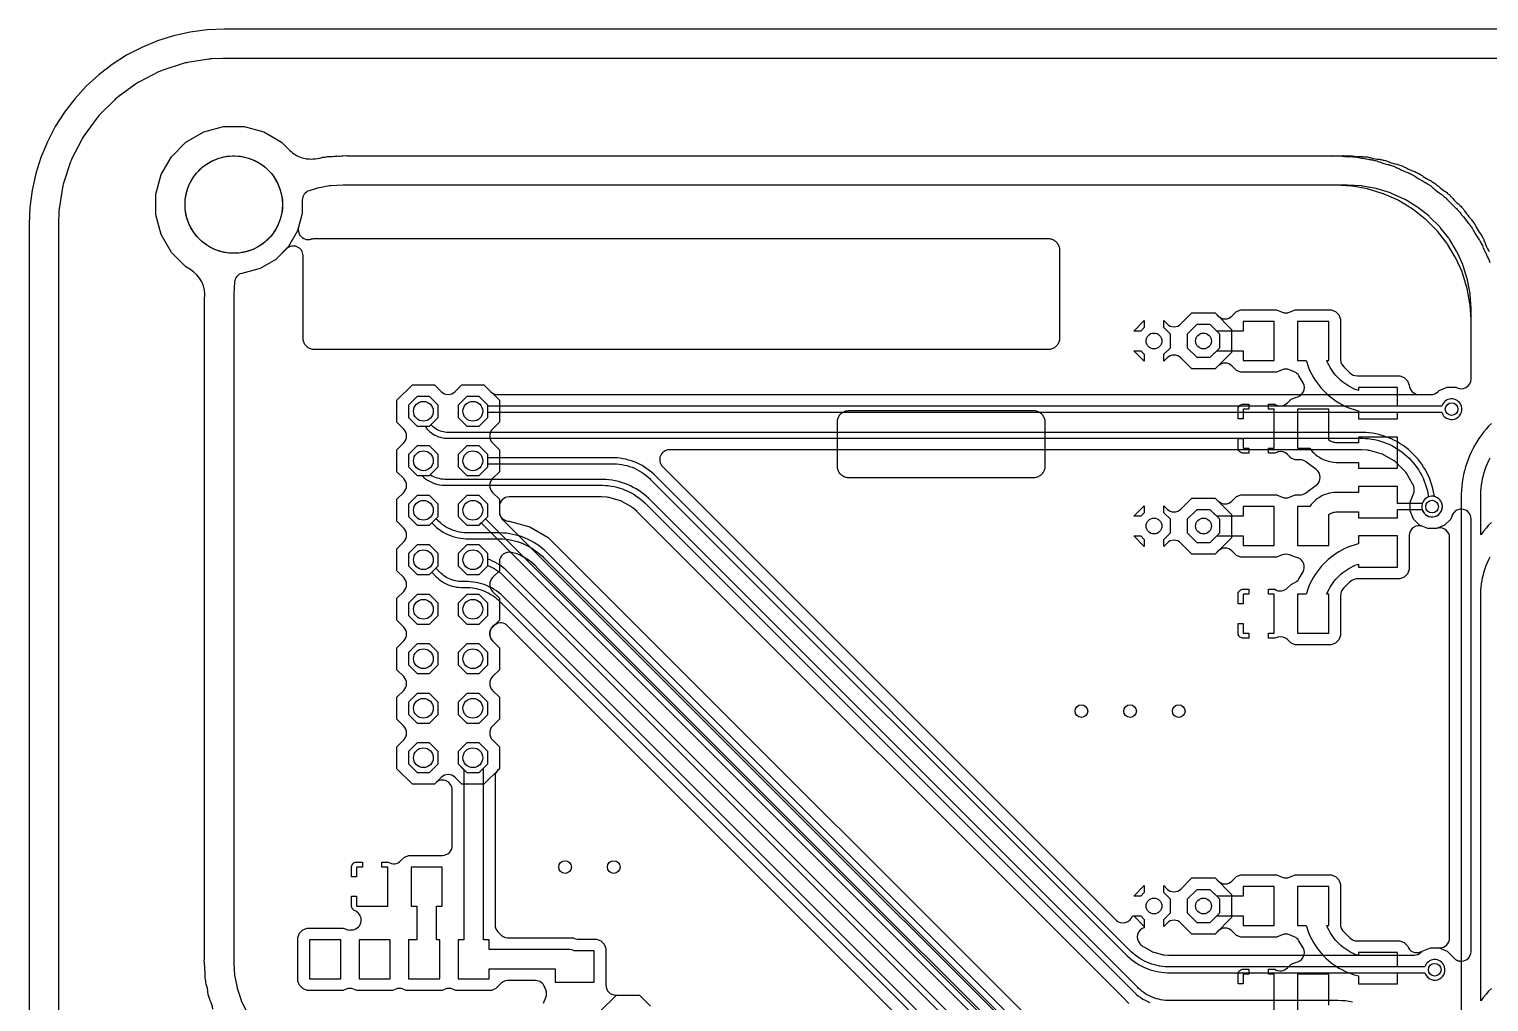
# Model space of a CAD drawing. Header units: millimetres. Extents: x 0 to 150, y 0 to 150.
# Drawn here: x 0 to 74.9, y 100.1 to 150 of the extents above; entities that cross this region are included whole.
import ezdxf

# ---------------------------------------------------------------- set-up
doc = ezdxf.new("R2010")
doc.units = ezdxf.units.MM

msp = doc.modelspace()

# ---------------------------------------------------------------- linework, layer by layer
at = {"layer": '16_copper'}
for points in [[(140, 148.5), (10, 148.5, 0.009817), (9.941, 148.499), (9.392, 148.477, 0.029461), (9.216, 148.46), (8.131, 148.288, 0.039291), (7.902, 148.233), (6.858, 147.894, 0.039289), (6.64, 147.804), (5.662, 147.305, 0.03929), (5.461, 147.182), (4.572, 146.536, 0.03929), (4.393, 146.383), (3.616, 145.607, 0.03929), (3.464, 145.428), (2.818, 144.539, 0.03929), (2.695, 144.338), (2.196, 143.36, 0.039289), (2.106, 143.142), (1.767, 142.098, 0.039291), (1.712, 141.869), (1.54, 140.784, 0.029461), (1.523, 140.608), (1.501, 140.059, 0.009817), (1.5, 140), (1.5, 76.013)], [(9.432, 99.713, 0.077698), (9.288, 100.158), (9.264, 100.21, 0.034136), (9.208, 100.408), (9.191, 100.463, 0.006535), (9.178, 100.502), (9.175, 100.536, 0.0777), (9.091, 100.996), (9.074, 101.051, 0.034158), (9.044, 101.254), (9.034, 101.311, 0.052025), (9.025, 101.624), (9.024, 101.642, 0.015876), (9.012, 101.739), (9.007, 101.768, 0.04909), (8.997, 102.065), (8.986, 102.225, 0.033661), (9, 102.426), (9, 136.025), (8.999, 136.047, 0.012289), (8.997, 136.122), (8.995, 136.144, 0.311113), (8.244, 137.684), (8.044, 137.799), (7.299, 138.544), (6.773, 139.456), (6.5, 140.473), (6.5, 141.527), (6.773, 142.544), (7.299, 143.456), (8.044, 144.201), (8.956, 144.727), (9.973, 145), (11.027, 145), (12.044, 144.727), (12.956, 144.201), (13.382, 143.775, 0.11345), (13.951, 143.418), (13.957, 143.417, 0.091818), (14.503, 143.337), (14.568, 143.34, 0.075922), (15.019, 143.413), (15.043, 143.419), (15.076, 143.429, 0.0354), (15.288, 143.458), (15.352, 143.468, 0.049023), (15.647, 143.475), (15.669, 143.477, 0.019509), (15.787, 143.49), (15.813, 143.495, 0.048527), (16.106, 143.503), (16.278, 143.513, 0.032853), (16.475, 143.5), (66.697, 143.5), (66.719, 143.501, 0.019495), (66.837, 143.507), (66.864, 143.51, 0.048517), (67.156, 143.5), (67.329, 143.5, 0.010349), (67.39, 143.49), (67.416, 143.485, 0.06771), (67.824, 143.462), (67.849, 143.463), (67.883, 143.465, 0.035389), (68.096, 143.442), (68.16, 143.437, 0.046178), (68.431, 143.376), (68.711, 143.324, 0.020317), (68.832, 143.308), (68.857, 143.305), (68.891, 143.303, 0.035398), (69.099, 143.255), (69.163, 143.242, 0.046172), (69.425, 143.149), (69.697, 143.064, 0.020296), (69.814, 143.033), (69.839, 143.027), (69.873, 143.021, 0.035383), (70.073, 142.948), (70.135, 142.927, 0.04617), (70.384, 142.803), (70.643, 142.686, 0.020311), (70.756, 142.642), (70.78, 142.633), (70.813, 142.623, 0.035378), (71.003, 142.526), (71.062, 142.498, 0.046181), (71.294, 142.345), (71.537, 142.198, 0.020306), (71.644, 142.14), (71.667, 142.128), (71.698, 142.114, 0.035383), (71.876, 141.995), (71.93, 141.96, 0.046176), (72.142, 141.78), (72.366, 141.605, 0.020307), (72.465, 141.534), (72.486, 141.52), (72.516, 141.502, 0.039658), (72.697, 141.347), (72.703, 141.342, 0.051188), (72.916, 141.118), (73.118, 140.916, 0.020317), (73.207, 140.834), (73.226, 140.818), (73.253, 140.796, 0.035397), (73.397, 140.638), (73.442, 140.592, 0.046178), (73.605, 140.366), (73.78, 140.142, 0.020308), (73.86, 140.05), (73.876, 140.031), (73.901, 140.007, 0.035395), (74.025, 139.833), (74.063, 139.781, 0.046176), (74.198, 139.537), (74.345, 139.294, 0.02032), (74.413, 139.193), (74.427, 139.172), (74.448, 139.145, 0.035397), (74.55, 138.957), (74.582, 138.901, 0.046167), (74.686, 138.643), (74.803, 138.384, 0.020322), (74.858, 138.275), (74.87, 138.253), (74.888, 138.223, 0.035393), (74.966, 138.025)], [(65.587, 82.853), (26.145, 122.294), (26.145, 122.294), (25.97, 122.47, 0.016364), (25.946, 122.492), (25.733, 122.679, 0.049127), (25.653, 122.736), (25.164, 123.018, 0.065542), (25.043, 123.068), (24.761, 123.144, 0.493147), (24.132, 122.661), (24.132, 122.206), (23.78, 121.854, 0.414214), (23.78, 121.146), (24.132, 120.794), (24.132, 119.666), (23.78, 119.314, 0.414214), (23.78, 118.606), (24.132, 118.254), (24.132, 117.126), (23.78, 116.774, 0.414214), (23.78, 116.066), (24.132, 115.714), (24.132, 114.586), (23.78, 114.234, 0.414214), (23.78, 113.526), (24.132, 113.174), (24.132, 112.046), (23.334, 111.248), (22.206, 111.248), (21.854, 111.6, 0.414214), (21.146, 111.6), (20.794, 111.248), (19.666, 111.248), (18.868, 112.046), (18.868, 113.174), (19.22, 113.526, 0.414214), (19.22, 114.234), (18.868, 114.586), (18.868, 115.714), (19.22, 116.066, 0.414214), (19.22, 116.774), (18.868, 117.126), (18.868, 118.254), (19.22, 118.606, 0.414214), (19.22, 119.314), (18.868, 119.666), (18.868, 120.794), (19.22, 121.146, 0.414214), (19.22, 121.854), (18.868, 122.206), (18.868, 123.334), (19.22, 123.686, 0.414214), (19.22, 124.394), (18.868, 124.746), (18.868, 125.874), (19.22, 126.226, 0.414214), (19.22, 126.934), (18.868, 127.286), (18.868, 128.414), (19.22, 128.766, 0.414214), (19.22, 129.474), (18.868, 129.826), (18.868, 130.954), (19.666, 131.752), (20.794, 131.752), (21.146, 131.4, 0.414214), (21.854, 131.4), (22.206, 131.752), (23.334, 131.752), (23.69, 131.396, 0.198912), (24.043, 131.25), (71.947, 131.25, 0.198912), (72.301, 131.396), (72.361, 131.456), (72.776, 131.628), (73.224, 131.628, 0.593969), (74, 132.055), (74, 135.051, 0.015106), (73.999, 135.081), (73.952, 135.858, 0.030215), (73.945, 135.918), (73.804, 136.684, 0.030219), (73.79, 136.743), (73.558, 137.486, 0.030216), (73.537, 137.543), (73.217, 138.253, 0.030217), (73.189, 138.306), (72.786, 138.973, 0.030217), (72.752, 139.023), (72.272, 139.635, 0.030651), (72.232, 139.681), (71.681, 140.232, 0.030216), (71.636, 140.272), (71.023, 140.752, 0.030217), (70.973, 140.786), (70.306, 141.189, 0.030217), (70.253, 141.217), (69.544, 141.536, 0.030643), (69.486, 141.558), (68.743, 141.79, 0.030219), (68.684, 141.804), (67.919, 141.945, 0.030651), (67.858, 141.952), (67.081, 141.999, 0.015106), (67.051, 142), (16.121, 142, 0.015106), (16.091, 141.999), (15.474, 141.962, 0.030216), (15.414, 141.954), (14.806, 141.843, 0.030217), (14.747, 141.829), (14.367, 141.71, 0.328262), (14.016, 141.233), (14.016, 140.537), (13.776, 139.643), (13.313, 138.841), (12.659, 138.186), (11.857, 137.724), (10.907, 137.469, 0.322696), (10.538, 137.016), (10.501, 136.409, 0.015104), (10.5, 136.379), (10.5, 102.081, 0.016365), (10.501, 102.048), (10.54, 101.45, 0.032735), (10.549, 101.386), (10.666, 100.798, 0.032738), (10.683, 100.735), (10.875, 100.167, 0.032735), (10.9, 100.107), (11.165, 99.569, 0.032737)], [(56.438, 100.001), (56.108, 100.332, 0.014767), (56.087, 100.353), (31.22, 125.22, 0.016366), (31.196, 125.242), (30.984, 125.428, 0.049125), (30.905, 125.485), (30.418, 125.765, 0.065542), (30.298, 125.815), (29.756, 125.961, 0.049129), (29.659, 125.977), (29.378, 125.995, 0.016363), (29.345, 125.996), (24.632, 125.996, 0.414214), (24.132, 125.496), (24.132, 125.25, 0.317573), (24.465, 124.779), (24.491, 124.771, 0.070419), (24.634, 124.75), (25.693, 124.466), (26.643, 123.918), (27.206, 123.355), (27.206, 123.355), (55.784, 94.776, 0.57685)], [(29.292, 99.589), (30.134, 100.431), (31.326, 100.431), (31.891, 99.866, 0.414215)]]:
    msp.add_lwpolyline(points, format="xyb", dxfattribs=at)
for points in [[(56.685, 134.5), (57.23, 135.045), (57.23, 134.685), (57.045, 134.5)], [(61.108, 133.653), (61.108, 134.347), (60.617, 134.838), (59.923, 134.838), (59.432, 134.347), (59.432, 133.653), (59.923, 133.162), (60.617, 133.162)], [(56.685, 133.5), (57.045, 133.5), (57.23, 133.315), (57.23, 132.955)], [(23.532, 124.994), (23.532, 125.626), (23.086, 126.072), (22.454, 126.072), (22.008, 125.626), (22.008, 124.994), (22.454, 124.548), (23.086, 124.548)], [(56.685, 125), (57.23, 125.545), (57.23, 125.185), (57.045, 125)], [(61.108, 124.153), (61.108, 124.847), (60.617, 125.338), (59.923, 125.338), (59.432, 124.847), (59.432, 124.153), (59.923, 123.662), (60.617, 123.662)], [(56.685, 124), (57.045, 124), (57.23, 123.815), (57.23, 123.455)], [(20.992, 122.454), (20.992, 123.086), (20.546, 123.532), (19.914, 123.532), (19.468, 123.086), (19.468, 122.454), (19.914, 122.008), (20.546, 122.008)], [(23.532, 122.454), (23.532, 123.086), (23.086, 123.532), (22.454, 123.532), (22.008, 123.086), (22.008, 122.454), (22.454, 122.008), (23.086, 122.008)], [(20.992, 119.914), (20.992, 120.546), (20.546, 120.992), (19.914, 120.992), (19.468, 120.546), (19.468, 119.914), (19.914, 119.468), (20.546, 119.468)], [(23.532, 119.914), (23.532, 120.546), (23.086, 120.992), (22.454, 120.992), (22.008, 120.546), (22.008, 119.914), (22.454, 119.468), (23.086, 119.468)], [(20.992, 117.374), (20.992, 118.006), (20.546, 118.452), (19.914, 118.452), (19.468, 118.006), (19.468, 117.374), (19.914, 116.928), (20.546, 116.928)], [(23.532, 117.374), (23.532, 118.006), (23.086, 118.452), (22.454, 118.452), (22.008, 118.006), (22.008, 117.374), (22.454, 116.928), (23.086, 116.928)], [(20.992, 114.834), (20.992, 115.466), (20.546, 115.912), (19.914, 115.912), (19.468, 115.466), (19.468, 114.834), (19.914, 114.388), (20.546, 114.388)], [(23.532, 114.834), (23.532, 115.466), (23.086, 115.912), (22.454, 115.912), (22.008, 115.466), (22.008, 114.834), (22.454, 114.388), (23.086, 114.388)], [(20.992, 112.294), (20.992, 112.926), (20.546, 113.372), (19.914, 113.372), (19.468, 112.926), (19.468, 112.294), (19.914, 111.848), (20.546, 111.848)], [(23.532, 112.294), (23.532, 112.926), (23.086, 113.372), (22.454, 113.372), (22.008, 112.926), (22.008, 112.294), (22.454, 111.848), (23.086, 111.848)], [(56.685, 105.5), (57.23, 106.045), (57.23, 105.685), (57.045, 105.5)], [(61.108, 104.653), (61.108, 105.347), (60.617, 105.838), (59.923, 105.838), (59.432, 105.347), (59.432, 104.653), (59.923, 104.162), (60.617, 104.162)]]:
    msp.add_lwpolyline(points, close=True, dxfattribs=at)
for points in [[(59.674, 132.562), (59.109, 133.127, 0.414215), (58.402, 133.127), (58.23, 132.955), (58.23, 133.315), (58.568, 133.653), (58.568, 134.347), (58.23, 134.685), (58.23, 135.045), (58.402, 134.873, 0.414215), (59.109, 134.873), (59.674, 135.438), (60.866, 135.438), (61.708, 134.596), (61.708, 133.404), (60.866, 132.562)], [(72.035, 126.431), (71.99, 126.596), (71.937, 126.758), (71.877, 126.918), (71.81, 127.076), (71.736, 127.23), (71.655, 127.38), (71.567, 127.527), (71.473, 127.67), (71.372, 127.808), (71.266, 127.942), (71.153, 128.07), (71.035, 128.194), (70.911, 128.312), (70.783, 128.425), (70.649, 128.531), (70.511, 128.632), (70.368, 128.726), (70.221, 128.814), (70.071, 128.895), (69.917, 128.969), (69.759, 129.036), (69.599, 129.096), (69.437, 129.149), (69.272, 129.194), (69.105, 129.233), (68.937, 129.263), (68.768, 129.286), (68.597, 129.301), (68.426, 129.309), (21.461, 129.309), (21.421, 129.31), (21.34, 129.316), (21.26, 129.328), (21.181, 129.346), (21.104, 129.37), (21.029, 129.399), (20.956, 129.434), (20.886, 129.475), (20.819, 129.52), (20.756, 129.571), (20.697, 129.626), (20.642, 129.685), (20.624, 129.707), (20.992, 130.074), (20.992, 130.706), (20.546, 131.152), (19.914, 131.152), (19.468, 130.706), (19.468, 130.074), (19.914, 129.628), (20.309, 129.628), (20.349, 129.569), (20.414, 129.489), (20.484, 129.413), (20.56, 129.343), (20.64, 129.278), (20.726, 129.22), (20.815, 129.168), (20.908, 129.123), (21.005, 129.086), (21.103, 129.055), (21.204, 129.032), (21.306, 129.017), (21.409, 129.009), (68.341, 129.009), (68.42, 129.008), (68.577, 129.001), (68.734, 128.987), (68.89, 128.966), (69.045, 128.938), (69.198, 128.903), (69.35, 128.861), (69.5, 128.812), (69.647, 128.757), (69.792, 128.695), (69.934, 128.627), (70.073, 128.552), (70.208, 128.471), (70.339, 128.384), (70.467, 128.292), (70.59, 128.194), (70.708, 128.09), (70.822, 127.981), (70.931, 127.867), (71.035, 127.749), (71.133, 127.626), (71.225, 127.498), (71.312, 127.367), (71.393, 127.232), (71.468, 127.093), (71.536, 126.951), (71.598, 126.806), (71.653, 126.659), (71.702, 126.509), (71.744, 126.357), (71.779, 126.204), (71.807, 126.049), (71.814, 125.995, 0.961292), (72.146, 124.992), (72.202, 125.011, 0.732761), (72.115, 126.016), (72.104, 126.096), (72.074, 126.264)], [(23.532, 130.074), (23.532, 130.35), (72.493, 130.35, 0.996462), (73.508, 130.646), (73.489, 130.702, 0.706875), (72.493, 130.65), (23.532, 130.65), (23.532, 130.706), (23.086, 131.152), (22.454, 131.152), (22.008, 130.706), (22.008, 130.074), (22.454, 129.628), (23.086, 129.628)], [(58.431, 101.878), (58.293, 101.885), (58.156, 101.898), (58.019, 101.918), (57.884, 101.945), (57.75, 101.979), (57.618, 102.019), (57.488, 102.065), (57.36, 102.118), (57.236, 102.177), (57.114, 102.242), (56.995, 102.313), (56.881, 102.39), (56.77, 102.472), (56.663, 102.56), (56.561, 102.652), (56.511, 102.701), (32.106, 127.106), (32.053, 127.159), (31.942, 127.26), (31.826, 127.355), (31.706, 127.444), (31.581, 127.527), (31.453, 127.604), (31.321, 127.675), (31.185, 127.739), (31.047, 127.796), (30.906, 127.847), (30.762, 127.89), (30.617, 127.927), (30.47, 127.956), (30.322, 127.978), (30.173, 127.993), (30.023, 128), (23.532, 128), (23.532, 128.166), (23.086, 128.612), (22.454, 128.612), (22.008, 128.166), (22.008, 127.534), (22.454, 127.088), (23.086, 127.088), (23.532, 127.534), (23.532, 127.7), (29.948, 127.7), (30.015, 127.699), (30.15, 127.693), (30.285, 127.679), (30.418, 127.659), (30.551, 127.633), (30.682, 127.6), (30.811, 127.561), (30.938, 127.516), (31.063, 127.464), (31.185, 127.406), (31.304, 127.342), (31.42, 127.273), (31.533, 127.198), (31.641, 127.118), (31.746, 127.032), (31.846, 126.941), (31.894, 126.894), (56.353, 102.435), (56.467, 102.332), (56.585, 102.235), (56.707, 102.144), (56.834, 102.059), (56.966, 101.981), (57.1, 101.908), (57.238, 101.843), (57.38, 101.785), (57.523, 101.733), (57.67, 101.689), (57.818, 101.652), (57.968, 101.622), (58.119, 101.599), (58.271, 101.584), (58.424, 101.577), (71.629, 101.577, 0.996462), (72.644, 101.873), (72.625, 101.929, 0.706875), (71.629, 101.877), (58.5, 101.877)], [(73.525, 102.167, 0.399351), (74, 102.666), (74, 124.867, 0.820677), (73.038, 125.058), (72.956, 124.861), (72.639, 124.544), (72.224, 124.372), (71.776, 124.372), (71.361, 124.544), (71.044, 124.861), (70.872, 125.276), (70.872, 125.724), (71.049, 126.153, 0.094738), (71.087, 126.337), (71.087, 126.358, 0.162789), (71, 126.672), (70.685, 127.217, 0.065543), (70.606, 127.32), (70.161, 127.765, 0.065543), (70.058, 127.844), (69.513, 128.159, 0.065544), (69.392, 128.209), (68.785, 128.371, 0.049126), (68.688, 128.387), (68.374, 128.408, 0.016365), (68.341, 128.409), (32.859, 128.409, 0.668179), (32.505, 127.555), (55.784, 104.276, 0.57685), (56.62, 104.5), (57.045, 104.5), (57.23, 104.315), (57.23, 103.888, 0.551359), (56.997, 103.075), (57.005, 103.067, 0.130666), (57.208, 102.898), (57.595, 102.674, 0.065544), (57.715, 102.624), (58.147, 102.509, 0.049124), (58.244, 102.493), (58.467, 102.478, 0.016366), (58.5, 102.477), (71.083, 102.477, 0.198912), (71.437, 102.623), (71.497, 102.683), (71.912, 102.855), (72.36, 102.855), (72.775, 102.683), (73.146, 102.312), (73.167, 102.294), (73.187, 102.276), (73.188, 102.275), (73.188, 102.275), (73.21, 102.259), (73.233, 102.243), (73.233, 102.243), (73.234, 102.242), (73.257, 102.229), (73.281, 102.216), (73.282, 102.216), (73.283, 102.215), (73.307, 102.205), (73.333, 102.194), (73.334, 102.194), (73.334, 102.194), (73.36, 102.186), (73.387, 102.179), (73.387, 102.179), (73.388, 102.178), (73.415, 102.174), (73.442, 102.169), (73.442, 102.169), (73.443, 102.169), (73.47, 102.167), (73.497, 102.166), (73.498, 102.166), (73.499, 102.166)], [(59.674, 123.062), (59.109, 123.627, 0.414215), (58.402, 123.627), (58.23, 123.455), (58.23, 123.815), (58.568, 124.153), (58.568, 124.847), (58.23, 125.185), (58.23, 125.545), (58.402, 125.373, 0.414215), (59.109, 125.373), (59.674, 125.938), (60.866, 125.938), (61.708, 125.096), (61.708, 123.904), (60.866, 123.062)], [(59.674, 103.562), (59.109, 104.127, 0.414215), (58.402, 104.127), (58.23, 103.955), (58.23, 104.315), (58.568, 104.653), (58.568, 105.347), (58.23, 105.685), (58.23, 106.045), (58.402, 105.873, 0.414215), (59.109, 105.873), (59.674, 106.438), (60.866, 106.438), (61.708, 105.596), (61.708, 104.404), (60.866, 103.562)]]:
    msp.add_lwpolyline(points, format="xyb", close=True, dxfattribs=at)
for points in [[(67.924, 100.072), (67.738, 100.103), (67.55, 100.127), (67.362, 100.142), (67.173, 100.15), (58.5, 100.15), (58.441, 100.151), (58.322, 100.157), (58.204, 100.169), (58.087, 100.188), (57.971, 100.213), (57.857, 100.243), (57.744, 100.28), (57.634, 100.322), (57.525, 100.371), (57.42, 100.424), (57.317, 100.484), (57.218, 100.548), (57.122, 100.618), (57.03, 100.692), (56.941, 100.772), (56.899, 100.813), (31.798, 125.914), (31.677, 126.025), (31.551, 126.129), (31.42, 126.228), (31.284, 126.321), (31.145, 126.407), (31.001, 126.487), (30.855, 126.56), (30.705, 126.627), (30.552, 126.686), (30.396, 126.738), (30.238, 126.783), (30.078, 126.82), (29.917, 126.851), (29.755, 126.873), (29.591, 126.888), (29.427, 126.896), (21.367, 126.896), (21.319, 126.897), (21.224, 126.903), (21.13, 126.915), (21.036, 126.934), (20.944, 126.959), (20.853, 126.989), (20.765, 127.026), (20.68, 127.068), (20.597, 127.116), (20.583, 127.125), (20.992, 127.534), (20.992, 128.166), (20.546, 128.612), (19.914, 128.612), (19.468, 128.166), (19.468, 127.534), (19.914, 127.088), (20.147, 127.088), (20.165, 127.07), (20.251, 126.994), (20.342, 126.924), (20.438, 126.86), (20.538, 126.803), (20.641, 126.752), (20.747, 126.708), (20.856, 126.671), (20.968, 126.641), (21.081, 126.619), (21.195, 126.604), (21.31, 126.596), (29.345, 126.596), (29.421, 126.595), (29.571, 126.588), (29.72, 126.574), (29.869, 126.554), (30.016, 126.526), (30.163, 126.492), (30.307, 126.451), (30.449, 126.403), (30.589, 126.349), (30.727, 126.288), (30.861, 126.221), (30.992, 126.148), (31.12, 126.069), (31.244, 125.984), (31.364, 125.894), (31.479, 125.798), (31.59, 125.696), (31.644, 125.644), (56.687, 100.601), (56.734, 100.554), (56.834, 100.464), (56.938, 100.379), (57.047, 100.3), (57.16, 100.227), (57.276, 100.16), (57.396, 100.099), (57.518, 100.044)], [(66.399, 83.313), (26.548, 123.164), (26.426, 123.275), (26.299, 123.38), (26.168, 123.48), (26.032, 123.573), (25.892, 123.659), (25.748, 123.74), (25.601, 123.813), (25.45, 123.88), (25.297, 123.939), (25.14, 123.991), (24.982, 124.036), (24.822, 124.074), (24.66, 124.104), (24.497, 124.127), (24.333, 124.142), (24.168, 124.15), (22.5, 124.15), (22.439, 124.151), (22.318, 124.158), (22.197, 124.171), (22.077, 124.192), (21.959, 124.219), (21.842, 124.252), (21.727, 124.293), (21.615, 124.339), (21.505, 124.392), (21.399, 124.451), (21.296, 124.515), (21.197, 124.586), (21.101, 124.661), (21.011, 124.743), (20.967, 124.785), (20.875, 124.877), (20.992, 124.994), (20.992, 125.626), (20.546, 126.072), (19.914, 126.072), (19.468, 125.626), (19.468, 124.994), (19.914, 124.548), (20.546, 124.548), (20.663, 124.665), (20.755, 124.573), (20.804, 124.524), (20.907, 124.432), (21.016, 124.345), (21.129, 124.265), (21.246, 124.191), (21.367, 124.124), (21.492, 124.064), (21.62, 124.011), (21.75, 123.966), (21.883, 123.927), (22.018, 123.896), (22.155, 123.873), (22.293, 123.858), (22.431, 123.85), (24.086, 123.85), (24.161, 123.849), (24.312, 123.842), (24.462, 123.828), (24.611, 123.807), (24.76, 123.78), (24.906, 123.745), (25.051, 123.704), (25.194, 123.656), (25.335, 123.602), (25.473, 123.541), (25.608, 123.473), (25.74, 123.4), (25.868, 123.321), (25.992, 123.235), (26.113, 123.145), (26.229, 123.048), (26.34, 122.947), (26.394, 122.894), (66.187, 83.101)]]:
    msp.add_lwpolyline(points, dxfattribs=at)
at = {"layer": '1_copper'}
for points in [[(140, 148.5), (10, 148.5, 0.009817), (9.941, 148.499), (9.392, 148.477, 0.029461), (9.216, 148.46), (8.131, 148.288, 0.039291), (7.902, 148.233), (6.858, 147.894, 0.039289), (6.64, 147.804), (5.662, 147.305, 0.03929), (5.461, 147.182), (4.572, 146.536, 0.03929), (4.393, 146.383), (3.616, 145.607, 0.03929), (3.464, 145.428), (2.818, 144.539, 0.03929), (2.695, 144.338), (2.196, 143.36, 0.039289), (2.106, 143.142), (1.767, 142.098, 0.039291), (1.712, 141.869), (1.54, 140.784, 0.029461), (1.523, 140.608), (1.501, 140.059, 0.009817), (1.5, 140), (1.5, 10, 0.009817)], [(9.432, 99.713, 0.077701), (9.288, 100.158), (9.264, 100.21, 0.034142), (9.208, 100.408), (9.191, 100.463, 0.006535), (9.178, 100.502), (9.175, 100.536, 0.0777), (9.091, 100.996), (9.074, 101.051, 0.034158), (9.044, 101.254), (9.034, 101.311, 0.052025), (9.025, 101.624), (9.024, 101.642, 0.015876), (9.012, 101.739), (9.007, 101.768, 0.04909), (8.997, 102.065), (8.986, 102.225, 0.033661), (9, 102.426), (9, 136.025), (8.999, 136.047, 0.012289), (8.997, 136.122), (8.995, 136.144, 0.311113), (8.244, 137.684), (8.044, 137.799), (7.299, 138.544), (6.773, 139.456), (6.5, 140.473), (6.5, 141.527), (6.773, 142.544), (7.299, 143.456), (8.044, 144.201), (8.956, 144.727), (9.973, 145), (11.027, 145), (12.044, 144.727), (12.956, 144.201), (13.382, 143.775, 0.11345), (13.951, 143.418), (13.957, 143.417, 0.091818), (14.503, 143.337), (14.568, 143.34, 0.075923), (15.019, 143.413), (15.043, 143.419), (15.076, 143.429, 0.0354), (15.288, 143.458), (15.352, 143.468, 0.049023), (15.647, 143.475), (15.669, 143.477, 0.019509), (15.787, 143.49), (15.813, 143.495, 0.048527), (16.106, 143.503), (16.278, 143.513, 0.032853), (16.475, 143.5), (67.276, 143.5), (67.297, 143.501, 0.019495), (67.416, 143.507), (67.442, 143.51, 0.048515), (67.735, 143.5), (67.908, 143.5, 0.070952), (68.333, 143.467), (68.358, 143.467), (68.392, 143.469, 0.035393), (68.605, 143.446), (68.669, 143.441, 0.031211), (68.853, 143.399), (68.877, 143.393, 0.066476), (69.272, 143.325), (69.297, 143.322), (69.332, 143.32, 0.035391), (69.54, 143.271), (69.603, 143.258, 0.03122), (69.781, 143.195), (69.804, 143.186, 0.066481), (70.188, 143.071), (70.212, 143.065), (70.246, 143.058, 0.035399), (70.447, 142.985), (70.508, 142.965, 0.031231), (70.677, 142.881), (70.699, 142.869, 0.066475), (71.066, 142.708), (71.09, 142.699), (71.123, 142.689, 0.035396), (71.313, 142.592), (71.371, 142.564, 0.031216), (71.529, 142.46), (71.549, 142.446, 0.066477), (71.894, 142.242), (71.917, 142.23), (71.948, 142.216, 0.035395), (72.125, 142.097), (72.18, 142.063, 0.031214), (72.324, 141.941), (72.342, 141.924, 0.066473), (72.66, 141.68), (72.681, 141.666), (72.711, 141.648, 0.035392), (72.872, 141.508), (72.922, 141.467, 0.031214), (73.05, 141.329), (73.067, 141.31, 0.066478), (73.353, 141.029), (73.372, 141.013), (73.399, 140.991, 0.035401), (73.543, 140.833), (73.587, 140.787, 0.03123), (73.698, 140.634), (73.712, 140.613, 0.066468), (73.962, 140.3), (73.979, 140.281), (74.003, 140.257, 0.035381), (74.127, 140.083), (74.166, 140.031, 0.031219), (74.257, 139.866), (74.268, 139.843, 0.066478), (74.479, 139.502), (74.493, 139.482), (74.515, 139.455, 0.035384), (74.616, 139.267), (74.649, 139.211, 0.031236), (74.719, 139.036), (74.728, 139.012, 0.066465), (74.896, 138.649), (74.908, 138.626), (74.925, 138.597, 0.035396)], [(63.9, 99.5), (63.9, 101.5), (63.6, 101.5), (63.6, 101.754), (63.925, 101.754, 0.364613), (64.579, 101.828), (64.76, 102.009), (64.985, 102.102, 0.550503), (65.378, 102.85), (65.17, 103.21, 0.165098), (64.928, 103.422), (64.691, 103.52, 0.198918), (64.309, 103.52), (64.019, 103.4), (62.181, 103.4), (61.96, 103.491), (61.731, 103.72, 0.414215), (61.024, 103.72), (60.866, 103.562), (59.674, 103.562), (59.109, 104.127, 0.414215), (58.402, 104.127), (58.23, 103.955), (58.23, 104.315), (58.568, 104.653), (58.568, 105.347), (58.23, 105.685), (58.23, 106.045), (58.402, 105.873, 0.414215), (59.109, 105.873), (59.674, 106.438), (60.866, 106.438), (61.024, 106.28, 0.414215), (61.731, 106.28), (61.96, 106.509), (62.181, 106.6), (64.019, 106.6), (64.309, 106.48, 0.198917), (64.691, 106.48), (64.981, 106.6), (66.819, 106.6), (67.04, 106.509), (67.209, 106.34), (67.3, 106.119), (67.3, 104.082, 0.027962), (67.303, 104.026), (67.306, 104.01, 0.187743), (67.475, 103.679), (67.769, 103.385, 0.226824), (68.172, 103.21), (70.349, 103.21), (70.57, 103.119), (70.739, 102.95, 0.435623), (71.406, 102.646), (71.912, 102.855), (72.4, 102.855, 0.414214), (72.9, 103.355), (72.9, 123.903, 0.461408), (72.321, 124.397), (72.306, 124.394, 0.03966), (72.227, 124.372), (71.776, 124.372), (71.521, 124.477, 0.534513), (70.83, 124.015), (70.83, 122.271), (70.739, 122.05), (70.57, 121.881), (70.349, 121.79), (68.172, 121.79, 0.027962), (68.116, 121.787), (68.1, 121.784, 0.187743), (67.769, 121.615), (67.475, 121.321, 0.226823), (67.3, 120.918), (67.3, 118.881), (67.209, 118.66), (67.04, 118.491), (66.819, 118.4), (64.981, 118.4), (64.76, 118.491), (64.579, 118.672, 0.270197), (64.092, 118.801), (64.079, 118.796, 0.022275), (64.034, 118.781), (63.974, 118.756), (63.925, 118.746), (63.6, 118.746), (63.6, 119), (63.9, 119), (63.9, 121), (63.6, 121), (63.6, 121.254), (63.925, 121.254, 0.364609), (64.579, 121.328), (64.76, 121.509), (64.928, 121.578, 0.165101), (65.17, 121.79), (65.378, 122.15, 0.456421), (65.131, 122.863), (65.114, 122.87, 0.063947), (64.985, 122.898), (64.691, 123.02, 0.198917), (64.309, 123.02), (64.019, 122.9), (62.181, 122.9), (61.96, 122.991), (61.731, 123.22, 0.414215), (61.024, 123.22), (60.866, 123.062), (59.674, 123.062), (59.109, 123.627, 0.414215), (58.402, 123.627), (58.23, 123.455), (58.23, 123.815), (58.568, 124.153), (58.568, 124.847), (58.23, 125.185), (58.23, 125.545), (58.402, 125.373, 0.414215), (59.109, 125.373), (59.674, 125.938), (60.866, 125.938), (61.024, 125.78, 0.414215), (61.731, 125.78), (61.96, 126.009), (62.181, 126.1), (64.019, 126.1), (64.309, 125.98, 0.198917), (64.691, 125.98), (64.981, 126.1), (65.206, 126.1, 0.158385), (65.5, 126.195), (66.05, 126.595, 0.509524), (66.05, 127.405), (65.5, 127.805, 0.158386), (65.206, 127.9), (64.981, 127.9), (64.76, 127.991), (64.579, 128.172, 0.270206), (64.092, 128.301), (64.079, 128.296, 0.022264), (64.034, 128.281), (63.974, 128.256), (63.925, 128.246), (63.6, 128.246), (63.6, 128.5), (63.9, 128.5), (63.9, 130.5), (63.6, 130.5), (63.6, 130.754), (63.925, 130.754, 0.364613), (64.579, 130.828), (64.76, 131.009), (64.985, 131.102, 0.550503), (65.378, 131.85), (65.17, 132.21, 0.165099), (64.928, 132.422), (64.691, 132.52, 0.198917), (64.309, 132.52), (64.019, 132.4), (62.181, 132.4), (61.96, 132.491), (61.731, 132.72, 0.414216), (61.024, 132.72), (60.866, 132.562), (59.674, 132.562), (59.109, 133.127, 0.414215), (58.402, 133.127), (58.23, 132.955), (58.23, 133.315), (58.568, 133.653), (58.568, 134.347), (58.23, 134.685), (58.23, 135.045), (58.402, 134.873, 0.414215), (59.109, 134.873), (59.674, 135.438), (60.866, 135.438), (61.024, 135.28, 0.414216), (61.731, 135.28), (61.96, 135.509), (62.181, 135.6), (64.019, 135.6), (64.309, 135.48, 0.198917), (64.691, 135.48), (64.981, 135.6), (66.819, 135.6), (67.04, 135.509), (67.209, 135.34), (67.3, 135.119), (67.3, 133.082, 0.027962), (67.303, 133.026), (67.306, 133.01, 0.187743), (67.475, 132.679), (67.769, 132.385, 0.226824), (68.172, 132.21), (70.349, 132.21), (70.57, 132.119), (70.739, 131.95), (70.831, 131.726, 0.400266), (71.33, 131.25), (71.947, 131.25, 0.198912), (72.301, 131.396), (72.361, 131.456), (72.776, 131.628), (73.224, 131.628, 0.593969), (74, 132.055), (74, 135.629, 0.015106), (73.999, 135.659), (73.956, 136.367, 0.030216), (73.949, 136.427), (73.821, 137.124, 0.030216), (73.807, 137.183), (73.596, 137.86, 0.030217), (73.574, 137.916), (73.283, 138.563, 0.030217), (73.255, 138.616), (72.889, 139.223, 0.030217), (72.854, 139.273), (72.418, 139.83, 0.030651), (72.377, 139.876), (71.876, 140.377, 0.030216), (71.831, 140.417), (71.273, 140.854, 0.030217), (71.223, 140.889), (70.616, 141.255, 0.030217), (70.563, 141.283), (69.917, 141.574, 0.030644), (69.86, 141.596), (69.183, 141.807, 0.030216), (69.124, 141.821), (68.428, 141.949, 0.030646), (68.367, 141.956), (67.659, 141.999, 0.015106), (67.629, 142), (16.121, 142, 0.015106), (16.091, 141.999), (15.474, 141.962, 0.030216), (15.414, 141.954), (14.806, 141.843, 0.030217), (14.747, 141.829), (14.367, 141.71, 0.328262), (14.016, 141.233), (14.016, 140.537), (13.827, 139.832, 0.416038), (14.184, 139.219), (14.208, 139.214, 0.096111), (14.405, 139.212), (14.422, 139.216, 0.020725), (14.465, 139.227), (14.49, 139.236), (14.536, 139.247, 0.04576), (14.63, 139.258), (52.306, 139.258), (52.353, 139.254), (52.399, 139.247), (52.445, 139.236), (52.49, 139.221), (52.534, 139.203), (52.576, 139.182), (52.616, 139.157), (52.654, 139.129), (52.69, 139.099), (52.723, 139.065), (52.754, 139.029), (52.781, 138.991), (52.806, 138.951), (52.828, 138.909), (52.846, 138.865), (52.86, 138.821), (52.871, 138.775, 0.04576), (52.882, 138.681), (52.882, 134.13), (52.879, 134.083), (52.871, 134.036), (52.86, 133.99), (52.846, 133.946), (52.828, 133.902), (52.806, 133.86), (52.781, 133.82), (52.754, 133.782), (52.723, 133.746), (52.69, 133.712), (52.654, 133.682), (52.616, 133.654), (52.576, 133.629), (52.534, 133.608), (52.49, 133.59), (52.445, 133.575), (52.399, 133.564, 0.04576), (52.306, 133.553), (14.63, 133.553), (14.583, 133.557), (14.536, 133.564), (14.49, 133.575), (14.446, 133.59), (14.402, 133.608), (14.36, 133.629), (14.32, 133.654), (14.282, 133.682), (14.246, 133.712), (14.212, 133.746), (14.182, 133.782), (14.154, 133.82), (14.129, 133.86), (14.108, 133.902), (14.09, 133.946), (14.075, 133.99), (14.064, 134.036, 0.04576), (14.053, 134.13), (14.053, 138.374, 0.668179), (13.2, 138.727), (12.659, 138.186), (11.857, 137.724), (10.907, 137.469, 0.322696), (10.538, 137.016), (10.501, 136.409, 0.015104), (10.5, 136.379), (10.5, 102.081, 0.016365), (10.501, 102.048), (10.54, 101.45, 0.032735), (10.549, 101.386), (10.666, 100.798, 0.032738), (10.683, 100.735), (10.875, 100.167, 0.032735), (10.9, 100.107), (11.165, 99.569, 0.032737)], [(26.4, 100.019), (26.52, 100.309, 0.198917), (26.52, 100.691), (26.449, 100.861, 0.303345), (25.987, 101.17), (24.552, 101.17, 0.240671), (24.139, 100.95), (23.95, 100.761), (23.729, 100.67), (21.891, 100.67), (21.731, 100.736, 0.198915), (21.349, 100.736), (21.189, 100.67), (19.351, 100.67), (19.191, 100.736, 0.198915), (18.809, 100.736), (18.649, 100.67), (16.811, 100.67), (16.651, 100.736, 0.198915), (16.269, 100.736), (16.109, 100.67), (14.271, 100.67), (14.05, 100.761), (13.881, 100.93), (13.79, 101.151), (13.79, 103.389), (13.881, 103.61), (14.05, 103.779), (14.271, 103.87), (16.109, 103.87), (16.269, 103.804, 0.125382), (16.513, 103.77), (16.539, 103.772, 0.722281), (16.823, 104.701), (16.801, 104.715, 0.042367), (16.722, 104.757), (16.68, 104.775), (16.638, 104.803), (16.603, 104.838), (16.575, 104.88), (16.556, 104.926), (16.546, 104.975), (16.546, 105.5), (16.8, 105.5), (16.8, 105), (18.4, 105), (18.4, 107), (18.1, 107), (18.1, 107.254), (18.425, 107.254, 0.364613), (19.079, 107.328), (19.26, 107.509), (19.481, 107.6), (21.21, 107.6, 0.414214), (21.71, 108.1), (21.71, 110.957, 0.733181), (20.794, 111.248), (19.666, 111.248), (18.868, 112.046), (18.868, 113.174), (19.22, 113.526, 0.414214), (19.22, 114.234), (18.868, 114.586), (18.868, 115.714), (19.22, 116.066, 0.414214), (19.22, 116.774), (18.868, 117.126), (18.868, 118.254), (19.22, 118.606, 0.414214), (19.22, 119.314), (18.868, 119.666), (18.868, 120.794), (19.22, 121.146, 0.414214), (19.22, 121.854), (18.868, 122.206), (18.868, 123.334), (19.22, 123.686, 0.414214), (19.22, 124.394), (18.868, 124.746), (18.868, 125.874), (19.22, 126.226, 0.414214), (19.22, 126.934), (18.868, 127.286), (18.868, 128.414), (19.22, 128.766, 0.414214), (19.22, 129.474), (18.868, 129.826), (18.868, 130.954), (19.666, 131.752), (20.794, 131.752), (21.146, 131.4, 0.414214), (21.854, 131.4), (22.206, 131.752), (23.334, 131.752), (24.132, 130.954), (24.132, 129.826), (23.78, 129.474, 0.414214), (23.78, 128.766), (24.132, 128.414), (24.132, 127.286), (23.78, 126.934, 0.414214), (23.78, 126.226), (24.132, 125.874), (24.132, 125.216, 0.198912), (24.278, 124.862), (65.431, 83.71)], [(75.043, 129.767), (74.903, 129.622), (74.768, 129.471), (74.64, 129.315), (74.518, 129.155), (74.401, 128.989), (74.292, 128.82), (74.188, 128.646), (74.092, 128.469), (74.002, 128.288), (73.92, 128.104), (73.844, 127.916), (73.776, 127.726), (73.715, 127.534), (73.662, 127.339), (73.616, 127.142), (73.577, 126.944), (73.546, 126.745), (73.523, 126.544), (73.508, 126.343), (73.5, 126.141), (73.5, 83.17, 0.968328)], [(46.282, 97.658), (24.556, 119.383, 0.363587), (23.917, 119.439), (23.895, 119.424, 0.50845), (23.78, 118.606), (24.132, 118.254), (24.132, 117.126), (23.78, 116.774, 0.414214), (23.78, 116.066), (24.132, 115.714), (24.132, 114.586), (23.78, 114.234, 0.414214), (23.78, 113.526), (24.132, 113.174), (24.132, 112.046, 0.254258), (23.91, 111.617), (23.91, 104.026, 0.198915), (24.056, 103.672), (24.138, 103.59, 0.249056), (24.552, 103.37), (27.922, 103.37, 0.140437), (28.191, 103.3), (29.119, 103.3), (29.34, 103.209), (29.509, 103.04), (29.6, 102.819), (29.6, 100.931, 0.414214), (30.1, 100.431), (31.326, 100.431), (31.891, 99.866, 0.414215)]]:
    msp.add_lwpolyline(points, format="xyb", dxfattribs=at)
for points in [[(56.685, 134.5), (57.23, 135.045), (57.23, 134.685), (57.045, 134.5)], [(63.9, 135), (62.3, 135), (62.3, 134.5), (60.955, 134.5), (60.617, 134.838), (59.923, 134.838), (59.432, 134.347), (59.432, 133.653), (59.923, 133.162), (60.617, 133.162), (60.955, 133.5), (62.3, 133.5), (62.3, 133), (63.9, 133)], [(56.685, 133.5), (57.045, 133.5), (57.23, 133.315), (57.23, 132.955)], [(20.992, 130.074), (20.992, 130.706), (20.546, 131.152), (19.914, 131.152), (19.468, 130.706), (19.468, 130.074), (19.914, 129.628), (20.546, 129.628)], [(23.532, 130.074), (23.532, 130.706), (23.086, 131.152), (22.454, 131.152), (22.008, 130.706), (22.008, 130.074), (22.454, 129.628), (23.086, 129.628)], [(62.046, 130), (62.046, 130.525), (62.056, 130.574), (62.075, 130.62), (62.103, 130.662), (62.138, 130.697), (62.18, 130.725), (62.226, 130.744), (62.275, 130.754), (62.6, 130.754), (62.6, 130.5), (62.3, 130.5), (62.3, 130)], [(62.275, 128.246), (62.226, 128.256), (62.18, 128.275), (62.138, 128.303), (62.103, 128.338), (62.075, 128.38), (62.056, 128.426), (62.046, 128.475), (62.046, 129), (62.3, 129), (62.3, 128.5), (62.6, 128.5), (62.6, 128.246)], [(20.992, 127.534), (20.992, 128.166), (20.546, 128.612), (19.914, 128.612), (19.468, 128.166), (19.468, 127.534), (19.914, 127.088), (20.546, 127.088)], [(23.532, 127.534), (23.532, 128.166), (23.086, 128.612), (22.454, 128.612), (22.008, 128.166), (22.008, 127.534), (22.454, 127.088), (23.086, 127.088)], [(20.992, 124.994), (20.992, 125.626), (20.546, 126.072), (19.914, 126.072), (19.468, 125.626), (19.468, 124.994), (19.914, 124.548), (20.546, 124.548)], [(56.685, 125), (57.23, 125.545), (57.23, 125.185), (57.045, 125)], [(63.9, 125.5), (62.3, 125.5), (62.3, 125), (60.955, 125), (60.617, 125.338), (59.923, 125.338), (59.432, 124.847), (59.432, 124.153), (59.923, 123.662), (60.617, 123.662), (60.955, 124), (62.3, 124), (62.3, 123.5), (63.9, 123.5)], [(56.685, 124), (57.045, 124), (57.23, 123.815), (57.23, 123.455)], [(67.837, 123.472), (67.678, 123.41), (67.522, 123.341), (67.369, 123.265), (67.22, 123.182), (67.075, 123.092), (66.934, 122.996), (66.798, 122.893), (66.667, 122.784), (66.541, 122.67), (66.42, 122.549), (66.306, 122.423), (66.197, 122.292), (66.094, 122.156), (65.998, 122.015), (65.908, 121.87), (65.825, 121.721), (65.749, 121.568), (65.68, 121.412), (65.618, 121.253), (65.564, 121.092), (65.538, 121), (65.1, 121), (65.1, 119), (66.7, 119), (66.7, 121), (66.593, 121), (66.605, 121.029), (66.655, 121.143), (66.71, 121.254), (66.771, 121.363), (66.836, 121.469), (66.906, 121.571), (66.981, 121.67), (67.061, 121.766), (67.144, 121.858), (67.232, 121.946), (67.324, 122.029), (67.42, 122.109), (67.519, 122.184), (67.621, 122.254), (67.727, 122.319), (67.836, 122.38), (67.947, 122.435), (68.061, 122.485), (68.176, 122.53), (68.23, 122.548), (68.23, 122.39), (70.23, 122.39), (70.23, 123.99), (68.23, 123.99), (68.23, 123.588), (68.162, 123.572), (67.998, 123.526)], [(20.992, 119.914), (20.992, 120.546), (20.546, 120.992), (19.914, 120.992), (19.468, 120.546), (19.468, 119.914), (19.914, 119.468), (20.546, 119.468)], [(23.532, 119.914), (23.532, 120.546), (23.086, 120.992), (22.454, 120.992), (22.008, 120.546), (22.008, 119.914), (22.454, 119.468), (23.086, 119.468)], [(62.046, 120.5), (62.046, 121.025), (62.056, 121.074), (62.075, 121.12), (62.103, 121.162), (62.138, 121.197), (62.18, 121.225), (62.226, 121.244), (62.275, 121.254), (62.6, 121.254), (62.6, 121), (62.3, 121), (62.3, 120.5)], [(62.275, 118.746), (62.226, 118.756), (62.18, 118.775), (62.138, 118.803), (62.103, 118.838), (62.075, 118.88), (62.056, 118.926), (62.046, 118.975), (62.046, 119.5), (62.3, 119.5), (62.3, 119), (62.6, 119), (62.6, 118.746)], [(20.992, 117.374), (20.992, 118.006), (20.546, 118.452), (19.914, 118.452), (19.468, 118.006), (19.468, 117.374), (19.914, 116.928), (20.546, 116.928)], [(23.532, 117.374), (23.532, 118.006), (23.086, 118.452), (22.454, 118.452), (22.008, 118.006), (22.008, 117.374), (22.454, 116.928), (23.086, 116.928)], [(20.992, 114.834), (20.992, 115.466), (20.546, 115.912), (19.914, 115.912), (19.468, 115.466), (19.468, 114.834), (19.914, 114.388), (20.546, 114.388)], [(23.532, 114.834), (23.532, 115.466), (23.086, 115.912), (22.454, 115.912), (22.008, 115.466), (22.008, 114.834), (22.454, 114.388), (23.086, 114.388)], [(20.992, 112.294), (20.992, 112.926), (20.546, 113.372), (19.914, 113.372), (19.468, 112.926), (19.468, 112.294), (19.914, 111.848), (20.546, 111.848)], [(27.75, 102.763), (27.67, 102.77), (23.61, 102.77), (23.61, 103.27), (23.31, 103.27), (23.31, 112.072), (23.532, 112.294), (23.532, 112.926), (23.086, 113.372), (22.454, 113.372), (22.008, 112.926), (22.008, 112.294), (22.31, 111.992), (22.31, 103.27), (22.01, 103.27), (22.01, 101.27), (23.61, 101.27), (23.61, 101.77), (27, 101.77), (27, 101.1), (29, 101.1), (29, 102.7), (27.973, 102.7), (27.907, 102.726), (27.829, 102.748)], [(16.546, 106.5), (16.546, 107.025), (16.556, 107.074), (16.575, 107.12), (16.603, 107.162), (16.638, 107.197), (16.68, 107.225), (16.726, 107.244), (16.775, 107.254), (17.1, 107.254), (17.1, 107), (16.8, 107), (16.8, 106.5)], [(21.07, 103.27), (20.9, 103.27), (20.9, 105), (21.2, 105), (21.2, 107), (19.6, 107), (19.6, 105), (19.9, 105), (19.9, 103.27), (19.47, 103.27), (19.47, 101.27), (21.07, 101.27)], [(56.685, 105.5), (57.23, 106.045), (57.23, 105.685), (57.045, 105.5)], [(63.9, 106), (62.3, 106), (62.3, 105.5), (60.955, 105.5), (60.617, 105.838), (59.923, 105.838), (59.432, 105.347), (59.432, 104.653), (59.923, 104.162), (60.617, 104.162), (60.955, 104.5), (62.3, 104.5), (62.3, 104), (63.9, 104)], [(56.685, 104.5), (57.045, 104.5), (57.23, 104.315), (57.23, 103.955)], [(15.99, 103.27), (14.39, 103.27), (14.39, 101.27), (15.99, 101.27)], [(18.53, 103.27), (16.93, 103.27), (16.93, 101.27), (18.53, 101.27)], [(62.046, 101), (62.046, 101.525), (62.056, 101.574), (62.075, 101.62), (62.103, 101.662), (62.138, 101.697), (62.18, 101.725), (62.226, 101.744), (62.275, 101.754), (62.6, 101.754), (62.6, 101.5), (62.3, 101.5), (62.3, 101)]]:
    msp.add_lwpolyline(points, close=True, dxfattribs=at)
for points in [[(67.947, 131.565), (67.836, 131.62), (67.727, 131.681), (67.621, 131.746), (67.519, 131.816), (67.42, 131.891), (67.324, 131.971), (67.232, 132.054), (67.144, 132.142), (67.061, 132.234), (66.981, 132.33), (66.906, 132.429), (66.836, 132.531), (66.771, 132.637), (66.71, 132.746), (66.655, 132.857), (66.605, 132.971), (66.593, 133), (66.7, 133), (66.7, 135), (65.1, 135), (65.1, 133), (65.538, 133), (65.564, 132.908), (65.618, 132.747), (65.68, 132.588), (65.749, 132.432), (65.825, 132.279), (65.908, 132.13), (65.998, 131.985), (66.094, 131.844), (66.197, 131.708), (66.306, 131.577), (66.42, 131.451), (66.541, 131.33), (66.667, 131.216), (66.798, 131.107), (66.934, 131.004), (67.075, 130.908), (67.22, 130.818), (67.369, 130.735), (67.522, 130.659), (67.678, 130.59), (67.837, 130.528), (67.998, 130.474), (68.162, 130.428), (68.23, 130.412), (68.23, 130.01), (70.23, 130.01), (70.23, 130.35), (72.493, 130.35, 0.996462), (73.508, 130.646), (73.489, 130.702, 0.706875), (72.493, 130.65), (70.23, 130.65), (70.23, 131.61), (68.23, 131.61), (68.23, 131.452), (68.176, 131.47), (68.061, 131.515)], [(42.053, 126.977), (42.006, 126.98), (41.96, 126.988), (41.914, 126.999), (41.869, 127.013), (41.825, 127.031), (41.783, 127.053), (41.743, 127.077), (41.705, 127.105), (41.669, 127.136), (41.636, 127.169), (41.605, 127.205), (41.577, 127.243), (41.553, 127.283), (41.531, 127.325), (41.513, 127.369), (41.499, 127.414), (41.488, 127.46, 0.04576), (41.477, 127.553), (41.477, 129.852), (41.48, 129.899), (41.488, 129.946), (41.499, 129.992), (41.513, 130.037), (41.531, 130.08), (41.553, 130.122), (41.577, 130.162), (41.605, 130.201), (41.636, 130.236), (41.669, 130.27), (41.705, 130.3), (41.743, 130.328), (41.783, 130.353), (41.825, 130.374), (41.869, 130.392), (41.914, 130.407), (41.96, 130.418, 0.04576), (42.053, 130.429), (51.551, 130.429), (51.598, 130.425), (51.645, 130.418), (51.691, 130.407), (51.736, 130.392), (51.779, 130.374), (51.821, 130.353), (51.861, 130.328), (51.9, 130.3), (51.935, 130.27), (51.969, 130.236), (51.999, 130.201), (52.027, 130.162), (52.052, 130.122), (52.073, 130.08), (52.091, 130.037), (52.106, 129.992), (52.117, 129.946, 0.04576), (52.128, 129.852), (52.128, 127.553, 0.04576), (52.117, 127.46), (52.106, 127.414), (52.091, 127.369), (52.073, 127.325), (52.052, 127.283), (52.027, 127.243), (51.999, 127.205), (51.969, 127.169), (51.935, 127.136), (51.9, 127.105), (51.861, 127.077), (51.821, 127.053), (51.779, 127.031), (51.736, 127.013), (51.691, 126.999), (51.645, 126.988), (51.598, 126.98), (51.551, 126.977)], [(67.106, 128.77, 0.045402), (67.011, 128.78), (66.964, 128.789), (66.918, 128.801), (66.873, 128.817), (66.829, 128.835), (66.786, 128.856), (66.745, 128.88), (66.705, 128.907), (66.7, 128.91), (66.7, 130.5), (65.1, 130.5), (65.1, 128.5), (65.718, 128.5), (65.723, 128.492), (65.792, 128.402), (65.867, 128.317), (65.947, 128.237), (66.032, 128.162), (66.122, 128.093), (66.216, 128.03), (66.314, 127.973), (66.416, 127.923), (66.52, 127.88), (66.628, 127.844), (66.737, 127.814), (66.848, 127.792), (66.96, 127.777), (67.073, 127.77), (68.23, 127.77), (68.23, 127.47), (70.23, 127.47), (70.23, 129.07), (68.23, 129.07), (68.23, 128.77), (67.13, 128.77)], [(66.96, 126.223), (66.848, 126.208), (66.737, 126.186), (66.628, 126.156), (66.52, 126.12), (66.416, 126.077), (66.314, 126.027), (66.216, 125.97), (66.122, 125.907), (66.032, 125.838), (65.947, 125.763), (65.867, 125.683), (65.792, 125.598), (65.723, 125.508), (65.718, 125.5), (65.1, 125.5), (65.1, 123.5), (66.7, 123.5), (66.7, 125.09), (66.705, 125.093), (66.745, 125.12), (66.786, 125.144), (66.829, 125.165), (66.873, 125.183), (66.918, 125.199), (66.964, 125.211), (67.011, 125.22, 0.057357), (67.13, 125.23), (68.23, 125.23), (68.23, 124.93), (70.23, 124.93), (70.23, 125.35), (71.493, 125.35, 0.996462), (72.508, 125.646), (72.489, 125.702, 0.706875), (71.493, 125.65), (70.23, 125.65), (70.23, 126.53), (68.23, 126.53), (68.23, 126.23), (67.073, 126.23)], [(67.947, 102.565), (67.836, 102.62), (67.727, 102.681), (67.621, 102.746), (67.519, 102.816), (67.42, 102.891), (67.324, 102.971), (67.232, 103.054), (67.144, 103.142), (67.061, 103.234), (66.981, 103.33), (66.906, 103.429), (66.836, 103.531), (66.771, 103.637), (66.71, 103.746), (66.655, 103.857), (66.605, 103.971), (66.593, 104), (66.7, 104), (66.7, 106), (65.1, 106), (65.1, 104), (65.538, 104), (65.564, 103.908), (65.618, 103.747), (65.68, 103.588), (65.749, 103.432), (65.825, 103.279), (65.908, 103.13), (65.998, 102.985), (66.094, 102.844), (66.197, 102.708), (66.306, 102.577), (66.42, 102.451), (66.541, 102.33), (66.667, 102.216), (66.798, 102.107), (66.934, 102.004), (67.075, 101.908), (67.22, 101.818), (67.369, 101.735), (67.522, 101.659), (67.678, 101.59), (67.837, 101.528), (67.998, 101.474), (68.162, 101.428), (68.23, 101.412), (68.23, 101.01), (70.23, 101.01), (70.23, 101.577), (71.629, 101.577, 0.996462), (72.644, 101.873), (72.625, 101.929, 0.706875), (71.629, 101.877), (70.23, 101.877), (70.23, 102.61), (68.23, 102.61), (68.23, 102.452), (68.176, 102.47), (68.061, 102.515)]]:
    msp.add_lwpolyline(points, format="xyb", close=True, dxfattribs=at)
for points in [[(75.043, 124.687), (74.903, 124.542), (74.768, 124.391), (74.64, 124.235), (74.518, 124.075), (74.5, 124.049), (74.5, 126.04), (74.501, 126.122), (74.507, 126.285), (74.52, 126.448), (74.538, 126.611), (74.563, 126.773), (74.594, 126.933), (74.632, 127.092), (74.675, 127.25), (74.724, 127.406), (74.78, 127.56), (74.841, 127.712), (74.908, 127.861), (74.98, 128.008)], [(64.672, 83.62), (23.415, 124.877), (23.532, 124.994), (23.532, 125.626), (23.086, 126.072), (22.454, 126.072), (22.008, 125.626), (22.008, 124.994), (22.454, 124.548), (23.086, 124.548), (23.203, 124.665), (64.46, 83.408)], [(61.192, 84.02), (24.306, 120.906), (24.2, 121.001), (24.09, 121.091), (23.975, 121.174), (23.856, 121.251), (23.733, 121.322), (23.607, 121.387), (23.477, 121.445), (23.344, 121.495), (23.209, 121.539), (23.072, 121.576), (22.933, 121.606), (22.793, 121.628), (22.652, 121.643), (22.51, 121.65), (22.207, 121.65), (22.16, 121.651), (22.066, 121.656), (21.973, 121.668), (21.88, 121.685), (21.789, 121.707), (21.699, 121.735), (21.611, 121.769), (21.525, 121.807), (21.442, 121.851), (21.362, 121.9), (21.284, 121.953), (21.21, 122.011), (21.14, 122.073), (21.106, 122.106), (20.875, 122.337), (20.992, 122.454), (20.992, 123.086), (20.546, 123.532), (19.914, 123.532), (19.468, 123.086), (19.468, 122.454), (19.914, 122.008), (20.546, 122.008), (20.663, 122.125), (20.894, 121.894), (20.934, 121.854), (21.018, 121.78), (21.106, 121.711), (21.198, 121.647), (21.294, 121.589), (21.394, 121.537), (21.496, 121.491), (21.601, 121.451), (21.708, 121.417), (21.817, 121.391), (21.928, 121.37), (22.039, 121.357), (22.151, 121.35), (22.439, 121.35), (22.502, 121.349), (22.628, 121.343), (22.754, 121.329), (22.879, 121.31), (23.002, 121.283), (23.124, 121.251), (23.244, 121.212), (23.362, 121.166), (23.477, 121.115), (23.59, 121.058), (23.699, 120.995), (23.805, 120.926), (23.907, 120.852), (24.005, 120.772), (24.099, 120.688), (24.144, 120.644), (60.98, 83.808)], [(62.692, 84.02), (24.466, 122.246), (24.363, 122.338), (24.254, 122.425), (24.141, 122.505), (24.024, 122.579), (23.903, 122.646), (23.778, 122.706), (23.65, 122.759), (23.532, 122.8), (23.532, 123.086), (23.086, 123.532), (22.454, 123.532), (22.008, 123.086), (22.008, 122.454), (22.454, 122.008), (23.086, 122.008), (23.532, 122.454), (23.532, 122.481), (23.543, 122.477), (23.655, 122.431), (23.765, 122.378), (23.871, 122.319), (23.974, 122.255), (24.073, 122.184), (24.169, 122.109), (24.259, 122.027), (24.303, 121.985), (62.48, 83.808)], [(75.043, 100.767), (74.903, 100.622), (74.768, 100.471), (74.64, 100.315), (74.518, 100.155), (74.5, 100.129), (74.5, 120.96), (74.501, 121.042), (74.507, 121.205), (74.52, 121.368), (74.538, 121.531), (74.563, 121.693), (74.594, 121.853), (74.632, 122.012), (74.675, 122.17), (74.724, 122.326), (74.78, 122.48), (74.841, 122.632), (74.908, 122.781), (74.98, 122.928)], [(66.7, 99.91), (66.7, 101.5), (65.1, 101.5), (65.1, 99.5)]]:
    msp.add_lwpolyline(points, dxfattribs=at)
at = {"layer": 'drills_NPTH'}
msp.add_circle((10.5, 141), 2.5, dxfattribs=at)
at = {"layer": 'drills_PTH'}
for centre, radius in [((57.73, 134), 0.406), ((60.27, 134), 0.406), ((20.23, 130.39), 0.508), ((22.77, 130.39), 0.508), ((20.23, 127.85), 0.508), ((22.77, 127.85), 0.508), ((20.23, 125.31), 0.508), ((22.77, 125.31), 0.508), ((57.73, 124.5), 0.406), ((60.27, 124.5), 0.406), ((20.23, 122.77), 0.508), ((22.77, 122.77), 0.508), ((20.23, 120.23), 0.508), ((22.77, 120.23), 0.508), ((20.23, 117.69), 0.508), ((22.77, 117.69), 0.508), ((20.23, 115.15), 0.508), ((22.77, 115.15), 0.508), ((20.23, 112.61), 0.508), ((22.77, 112.61), 0.508), ((57.73, 105), 0.406), ((60.27, 105), 0.406)]:
    msp.add_circle(centre, radius, dxfattribs=at)
at = {"layer": 'drills_via_1_16'}
for centre in [(73, 130.5), (72, 125.5), (54, 115), (56.5, 115), (59, 115), (27.5, 107), (30, 107), (72.136, 101.727)]:
    msp.add_circle(centre, 0.325, dxfattribs=at)
at = {"layer": 'holes'}
msp.add_lwpolyline([(13, 140.93), (12.992, 140.79), (12.976, 140.65), (12.953, 140.512), (12.922, 140.375), (12.883, 140.241), (12.837, 140.108), (12.783, 139.978), (12.722, 139.852), (12.654, 139.729), (12.579, 139.611), (12.498, 139.496), (12.411, 139.386), (12.317, 139.282), (12.218, 139.183), (12.114, 139.089), (12.004, 139.002), (11.889, 138.921), (11.771, 138.846), (11.648, 138.778), (11.522, 138.717), (11.392, 138.663), (11.259, 138.617), (11.125, 138.578), (10.988, 138.547), (10.85, 138.524), (10.71, 138.508), (10.57, 138.5), (10.43, 138.5), (10.29, 138.508), (10.15, 138.524), (10.012, 138.547), (9.875, 138.578), (9.741, 138.617), (9.608, 138.663), (9.478, 138.717), (9.352, 138.778), (9.229, 138.846), (9.111, 138.921), (8.996, 139.002), (8.886, 139.089), (8.782, 139.183), (8.683, 139.282), (8.589, 139.386), (8.502, 139.496), (8.421, 139.611), (8.346, 139.729), (8.278, 139.852), (8.217, 139.978), (8.163, 140.108), (8.117, 140.241), (8.078, 140.375), (8.047, 140.512), (8.024, 140.65), (8.008, 140.79), (8, 140.93), (8, 141.07), (8.008, 141.21), (8.024, 141.35), (8.047, 141.488), (8.078, 141.625), (8.117, 141.759), (8.163, 141.892), (8.217, 142.022), (8.278, 142.148), (8.346, 142.271), (8.421, 142.389), (8.502, 142.504), (8.589, 142.614), (8.683, 142.718), (8.782, 142.817), (8.886, 142.911), (8.996, 142.998), (9.111, 143.079), (9.229, 143.154), (9.352, 143.222), (9.478, 143.283), (9.608, 143.337), (9.741, 143.383), (9.875, 143.422), (10.012, 143.453), (10.15, 143.476), (10.29, 143.492), (10.43, 143.5), (10.57, 143.5), (10.71, 143.492), (10.85, 143.476), (10.988, 143.453), (11.125, 143.422), (11.259, 143.383), (11.392, 143.337), (11.522, 143.283), (11.648, 143.222), (11.771, 143.154), (11.889, 143.079), (12.004, 142.998), (12.114, 142.911), (12.218, 142.817), (12.317, 142.718), (12.411, 142.614), (12.498, 142.504), (12.579, 142.389), (12.654, 142.271), (12.722, 142.148), (12.783, 142.022), (12.837, 141.892), (12.883, 141.759), (12.922, 141.625), (12.953, 141.488), (12.976, 141.35), (12.992, 141.21), (13, 141.07), (13, 140.93)], close=True, dxfattribs=at)
msp.add_lwpolyline([(13, 140.93), (12.992, 140.79), (12.976, 140.65), (12.953, 140.512), (12.922, 140.375), (12.883, 140.241), (12.837, 140.108), (12.783, 139.978), (12.722, 139.852), (12.654, 139.729), (12.579, 139.611), (12.498, 139.496), (12.411, 139.386), (12.317, 139.282), (12.218, 139.183), (12.114, 139.089), (12.004, 139.002), (11.889, 138.921), (11.771, 138.846), (11.648, 138.778), (11.522, 138.717), (11.392, 138.663), (11.259, 138.617), (11.125, 138.578), (10.988, 138.547), (10.85, 138.524), (10.71, 138.508), (10.57, 138.5), (10.43, 138.5), (10.29, 138.508), (10.15, 138.524), (10.012, 138.547), (9.875, 138.578), (9.741, 138.617), (9.608, 138.663), (9.478, 138.717), (9.352, 138.778), (9.229, 138.846), (9.111, 138.921), (8.996, 139.002), (8.886, 139.089), (8.782, 139.183), (8.683, 139.282), (8.589, 139.386), (8.502, 139.496), (8.421, 139.611), (8.346, 139.729), (8.278, 139.852), (8.217, 139.978), (8.163, 140.108), (8.117, 140.241), (8.078, 140.375), (8.047, 140.512), (8.024, 140.65), (8.008, 140.79), (8, 140.93), (8, 141.07), (8.008, 141.21), (8.024, 141.35), (8.047, 141.488), (8.078, 141.625), (8.117, 141.759), (8.163, 141.892), (8.217, 142.022), (8.278, 142.148), (8.346, 142.271), (8.421, 142.389), (8.502, 142.504), (8.589, 142.614), (8.683, 142.718), (8.782, 142.817), (8.886, 142.911), (8.996, 142.998), (9.111, 143.079), (9.229, 143.154), (9.352, 143.222), (9.478, 143.283), (9.608, 143.337), (9.741, 143.383), (9.875, 143.422), (10.012, 143.453), (10.15, 143.476), (10.29, 143.492), (10.43, 143.5), (10.57, 143.5), (10.71, 143.492), (10.85, 143.476), (10.988, 143.453), (11.125, 143.422), (11.259, 143.383), (11.392, 143.337), (11.522, 143.283), (11.648, 143.222), (11.771, 143.154), (11.889, 143.079), (12.004, 142.998), (12.114, 142.911), (12.218, 142.817), (12.317, 142.718), (12.411, 142.614), (12.498, 142.504), (12.579, 142.389), (12.654, 142.271), (12.722, 142.148), (12.783, 142.022), (12.837, 141.892), (12.883, 141.759), (12.922, 141.625), (12.953, 141.488), (12.976, 141.35), (12.992, 141.21), (13, 141.07), (13, 140.93)], close=True, dxfattribs=at)
at = {"layer": 'outline'}
msp.add_lwpolyline([(140, 150), (10, 150), (9.128, 149.962), (8.264, 149.848), (7.412, 149.659), (6.58, 149.397), (5.774, 149.063), (5, 148.66), (4.264, 148.192), (3.572, 147.66), (2.929, 147.071), (2.34, 146.428), (1.808, 145.736), (1.34, 145), (0.937, 144.226), (0.603, 143.42), (0.341, 142.588), (0.152, 141.736), (0.038, 140.872), (0, 140), (0, 10)], dxfattribs=at)

doc.saveas('drawing.dxf')
